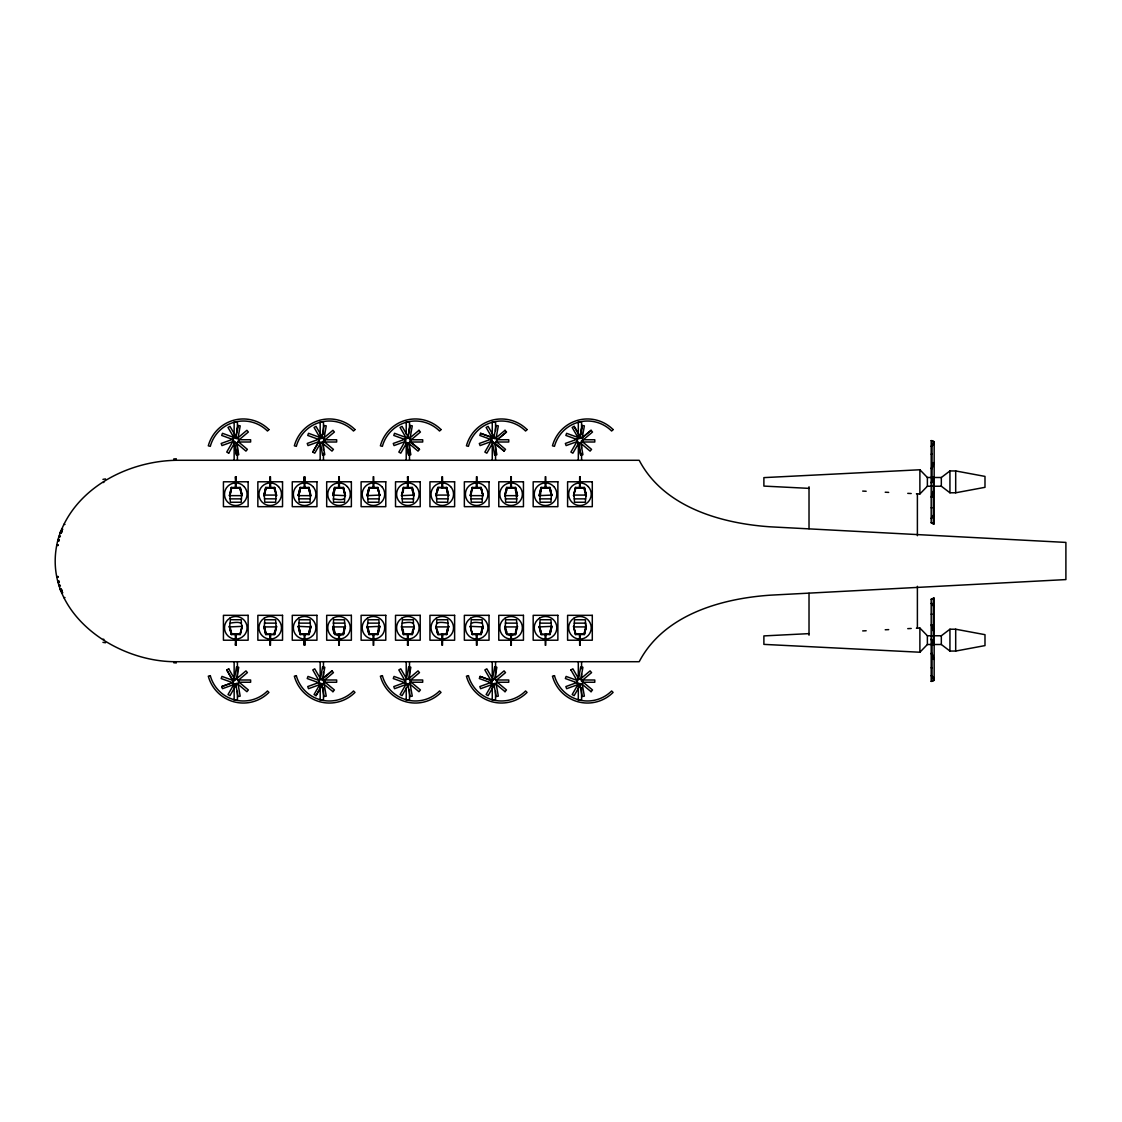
<?xml version="1.0" encoding="UTF-8"?>
<svg xmlns="http://www.w3.org/2000/svg" width="1122" height="1122" viewBox="0 0 1122 1122"><rect width="100%" height="100%" fill="white"/><g stroke="black" fill="none" stroke-linecap="round" stroke-linejoin="round"><path stroke-width="1.5" d="M235.325 487.747L235.536 476.682L236.223 487.747M235.325 634.253L235.536 645.318L236.223 634.253M269.743 487.747L269.995 476.682M270.444 645.318L270.64 634.253M304.16 487.747L304.371 476.682L305.058 487.747M304.16 634.253L304.371 645.318L305.058 634.253M338.578 487.747L338.788 476.682M339.237 645.318L339.475 634.253M372.995 487.747L373.233 476.682M373.696 645.318L373.892 634.253M407.412 487.747L407.609 476.682L408.31 487.747M407.412 634.253L407.609 645.318L408.31 634.253M441.83 487.747L442.026 476.682M442.489 645.318L442.727 634.253M476.247 487.747L476.485 476.682M476.934 645.318L477.145 634.253M510.664 487.747L510.861 476.682L511.562 487.747M510.664 634.253L510.861 645.318L511.562 634.253M545.082 487.747L545.278 476.682M545.727 645.318L545.979 634.253M579.499 487.747L579.695 476.682L580.397 487.747M579.499 634.253L579.695 645.318L580.397 634.253M229.954 626.357L231.735 633.986L239.87 633.944C243.839 622.864 242.478 621.055 230.136 623.131L229.407 626.918L231.314 634.519L240.248 634.519L242.156 626.357L240.248 634.519M229.954 495.083L230.136 498.869L241.426 498.869L241.595 495.083L239.828 488.014L231.693 488.056L229.407 495.644L242.156 495.644L239.828 488.084M274.287 634.477L266.11 633.944L264.371 626.861L264.554 623.131L275.844 623.131L276.012 626.918L274.231 633.986M310.429 626.357L308.648 633.986L300.528 633.944L298.789 626.861L298.971 623.131L310.261 623.131L310.429 626.918L310.99 626.357L309.069 634.519L300.149 634.519L298.242 626.357L300.149 634.519M334.945 634.477L333.388 623.131L344.678 623.131L345.408 626.918L332.659 626.918C333.837 630.746 332.182 637.773 343.486 634.519L345.408 626.357M334.945 488.056L343.122 488.056C347.091 499.136 345.73 500.945 333.388 498.869L334.945 487.523M377.525 634.477L379.096 623.131L367.806 623.131L367.062 626.918L368.984 634.519L377.904 634.519L379.825 626.357L377.904 634.519M379.264 495.083L379.096 498.869L367.806 498.869L367.623 495.083L369.404 488.014L377.525 488.056L379.825 495.644L377.904 487.481L368.984 487.481L367.062 495.644L368.984 487.481M402.041 626.357L403.822 633.986L411.942 633.944C415.911 622.864 414.565 621.055 402.209 623.131L401.48 626.918L403.401 634.519L412.321 634.519L414.242 626.357M438.239 633.986C434.228 622.92 435.518 621.027 447.916 623.131L448.099 626.918L446.318 633.986L438.183 634.477M482.516 626.357L480.735 633.986L472.6 633.944C468.631 622.864 469.992 621.055 482.334 623.131L483.063 626.918L481.156 634.519L472.236 634.519L470.314 626.357L470.96 626.693M482.516 495.083L482.334 498.869L471.044 498.869L470.875 495.083L472.657 488.014L480.777 488.056L483.063 495.644L470.314 495.644L470.96 495.307M515.194 633.944L507.018 633.944L505.293 626.861L505.461 623.131L516.751 623.131L517.48 626.918L504.732 626.918C505.91 630.746 504.255 637.773 515.573 634.519L517.48 626.357M515.194 487.523L516.751 498.869L505.461 498.869L505.293 495.083L507.074 488.014L515.194 488.056M541.435 487.523L539.878 498.869L551.168 498.869L551.351 495.083L549.57 488.014L541.435 488.056M574.127 495.644L574.296 498.869L585.586 498.869L586.315 495.083L584.408 487.481L575.474 487.481L573.566 495.644L575.895 488.014L584.029 488.056L585.754 495.644M264.554 623.187L264.778 619.751L275.619 619.793L275.844 623.187M275.844 498.813L275.619 502.249L264.778 502.207L264.554 498.813L275.844 498.869L276.012 495.083L276.573 495.644L274.666 487.481L265.732 487.481L263.824 495.644L266.152 488.014L274.287 488.056M298.971 623.187L299.195 619.751L310.037 619.793L310.261 623.187M310.261 498.813L310.037 502.249L299.195 502.249L298.971 498.813L310.261 498.869L310.429 495.083L310.99 495.644L298.242 495.644L300.57 488.084L308.704 488.056L310.429 495.644M333.388 623.187L333.613 619.751L344.454 619.793L344.678 623.131M344.678 498.813L344.454 502.249L333.613 502.249L333.388 498.869M379.096 498.813L378.857 502.249L368.03 502.249L367.806 498.869M413.499 498.813L413.275 502.249L402.447 502.249L402.209 498.813L413.499 498.869L413.681 495.083L414.242 495.644L412.321 487.481L403.401 487.481L401.48 495.644L403.822 488.014L411.942 488.056L413.681 495.644M436.626 623.187L436.865 619.751L447.692 619.751L447.916 623.131M447.916 498.813L447.692 502.249L436.865 502.207L436.626 498.813L447.916 498.869L448.099 495.083L448.646 495.644L446.738 487.481L437.818 487.481L435.897 495.644L438.239 488.056M471.044 623.187L471.268 619.751L482.109 619.793L482.334 623.131M482.334 498.813L482.109 502.249L471.268 502.207L471.044 498.813M505.461 623.187L505.685 619.751L516.527 619.751L516.751 623.187M516.751 498.813L516.527 502.249L505.685 502.207L505.461 498.869M539.878 623.187L540.103 619.751L550.944 619.751L551.168 623.187L539.878 623.131L539.71 626.918L539.149 626.357L541.056 634.519L549.99 634.519L551.898 626.357L549.99 634.519M585.754 626.357L585.586 623.131L574.296 623.159L574.52 619.751L585.361 619.793L585.754 626.918L583.987 633.986L575.852 633.944L573.566 626.357L575.474 634.519L584.408 634.519L586.315 626.357L584.029 634.477M237.962 425.462L235.676 438.45L237.99 425.462L240.206 425.855L237.892 438.842M234.218 679.918L236.532 666.931L238.748 667.31L236.728 678.684M321.719 438.45L324.006 425.462L326.236 425.855L323.669 440.469M320.289 679.918L322.561 666.917L324.791 667.31L322.477 680.297M410.049 425.462L407.763 438.45L410.063 425.462L412.279 425.855L409.965 438.842M406.304 679.918L408.618 666.931L410.834 667.31L408.801 678.684M493.792 438.45L496.106 425.462L498.322 425.855L496.008 438.842M492.348 679.918L494.648 666.931M494.844 678.684L496.85 667.31L494.634 666.917M579.836 438.45L582.122 425.462L584.366 425.855L582.066 438.842M579.85 438.45L582.15 425.462M578.391 679.918L580.691 666.931L582.907 667.31L580.887 678.684M58.035 539.514C39.761 609.737 113.126 662.275 176.406 661.714L639.203 661.714C663.789 614.8 721.166 598.503 770.463 595.165L1065.9 579.583L1065.9 542.417L770.463 526.835C721.166 523.497 663.789 507.2 639.203 460.286L176.406 460.286C126.604 461.086 72.748 489.332 58.035 539.514L59.354 539.458M229.954 495.644L231.693 487.523M263.824 495.644L265.732 487.481M264.806 493.946L266.11 487.523M298.242 495.644L300.149 487.481L309.069 487.481L310.99 495.644M299.56 492.586L300.233 489.851M274.231 633.509L274.918 630.774M276.489 626.693L274.666 634.519L265.732 634.519L263.824 626.357M332.743 495.307L334.566 487.481L343.486 487.481L345.408 495.644L343.486 487.481M334.314 491.226L334.987 488.491M308.999 632.149L309.672 629.414M310.99 626.357L309.069 634.519M368.044 493.946L369.362 487.523M344.426 628.054L343.122 634.477M402.798 492.586L403.485 489.851M377.483 633.509L378.156 630.774M435.897 495.644L437.818 487.481M437.552 491.226L438.239 488.491M412.237 632.149L412.924 629.414M414.144 626.693L412.321 634.519M447.678 628.054L446.36 634.477M446.318 633.916L448.646 626.357L446.738 634.519L437.818 634.519L435.897 626.357M506.05 492.586L506.723 489.851M483.063 626.357L481.156 634.519M540.804 491.226L541.477 488.491M515.489 632.149L516.162 629.414M550.916 628.054L549.612 634.477M586.315 626.357L584.408 634.519M229.407 495.644L231.314 487.481L240.248 487.481L242.156 495.083M298.242 495.083L300.149 487.481M298.789 495.644L300.57 488.014M274.666 634.519L276.573 626.357M332.659 495.644L334.566 487.481M344.847 626.357L343.066 633.986L334.945 633.944M470.314 495.083L472.236 487.481L481.156 487.481L483.063 495.644M470.314 495.644L472.236 487.481M446.738 634.519L448.646 626.357M506.653 487.481L504.732 495.644L506.653 487.481L515.573 487.481L517.48 495.644L515.573 487.481M541.056 487.481L539.149 495.644L541.056 487.481L549.99 487.481L551.898 495.644M516.933 626.357L515.194 634.477M573.566 495.644L575.474 487.481M551.351 626.357L549.57 633.986L541.435 634.477M932.045 468.589L934.163 462.657L933.308 462.713L931.19 468.645L932.045 468.589L932.045 482.39L931.19 482.418M931.19 482.909L932.775 478.463M933.097 479.893L934.163 476.92L933.308 476.976L933.308 523.834L934.163 523.848L934.163 441.703L931.19 440.595L931.19 522.74L933.308 523.834M932.045 497.116L934.163 491.184L933.308 491.24L931.19 497.172L932.045 497.116L932.045 493.946M480.595 433.33L494.536 438.393L480.595 433.302L479.823 435.434L492.221 439.95M480.09 676.426L492.474 680.942L480.09 676.412L479.318 678.544L491.717 683.032M61.92 531.463L62.341 530.468M233.348 440.637L226.742 452.054L228.706 453.19M228.692 453.176L235.297 441.759M320.499 443.19L314.749 453.19L312.786 452.054L318.55 442.054M312.8 452.068L319.391 440.637M233.783 684.518L228.032 694.518L229.982 695.654L236.574 684.224M405.435 440.637L398.843 452.068L400.778 453.19L406.543 443.19M320.654 683.088L314.062 694.518L316.025 695.654L322.617 684.224L315.997 695.64M491.478 440.637L484.872 452.068L486.822 453.19L493.414 441.759M405.869 684.518L400.119 694.518L402.055 695.654L408.646 684.21M577.507 440.637L570.902 452.054L572.865 453.19L578.629 443.19M491.913 684.518L486.135 694.518L488.098 695.654L494.676 684.21M578.77 683.088L572.192 694.518L574.141 695.654L580.733 684.224M932.045 446.276L934.163 443.12L931.19 446.304L932.045 446.276L932.045 466.92M419.474 449.389L410.624 441.97L419.488 449.375L418.029 451.114L407.931 442.615M504.073 451.1L493.975 442.615L504.073 451.114L505.517 449.375L496.681 441.956M332.939 691.699L334.398 689.96L324.272 681.503M505.012 691.699L506.471 689.96L496.359 681.503M591.056 691.699L592.514 689.96L581.126 680.437M916.422 493.792L919.886 493.961L927.375 486.233L927.375 477.495L919.886 469.767L763.886 477.621L763.886 486.092L808.948 488.365M808.948 633.635L763.886 635.908L763.886 644.379L919.886 652.233L927.375 644.505L927.375 635.767L919.886 628.04L916.422 628.208M236.798 438.786L246.896 430.301L248.355 432.04L238.229 440.497M324.09 437.72L332.939 430.301L334.398 432.04L324.272 440.497M410.147 437.734L418.983 430.315M410.329 440.511L420.427 432.04L418.969 430.301M494.914 438.772L505.026 430.315M506.457 432.026L496.359 440.497L506.471 432.04L505.012 430.301M235.844 679.371L245.956 670.9L247.401 672.625L238.565 680.044M591.07 430.315L582.22 437.734L591.056 430.301L592.514 432.04L581.14 441.577M323.15 678.305L331.986 670.886L333.444 672.625L323.332 681.11M321.888 679.385L332 670.9M407.931 679.385L418.029 670.886L419.488 672.625L410.638 680.044M493.975 679.385L504.073 670.886L505.517 672.625L496.681 680.044M580.018 679.385L590.102 670.886L591.56 672.625L581.462 681.11M927.375 477.495L941.33 477.495L949.941 470.945L955.692 470.945L984.99 476.401L984.99 487.327L955.692 492.782L949.941 492.782L941.33 486.233L927.375 486.233M927.375 635.767L941.33 635.767L949.941 629.218L955.692 629.218L984.99 634.673L984.99 645.599L955.692 651.055L949.941 651.055L941.33 644.505L927.375 644.505M580.733 437.776L574.141 426.346L572.178 427.482L578.784 438.898M232.506 679.946L226.742 669.946L228.706 668.81M570.902 669.946L572.865 668.81L578.629 678.81M931.19 599.26L934.163 598.152L934.163 680.297L931.19 681.405L931.19 599.26L934.163 598.152M931.19 681.405L934.163 680.297M233.6 438.968L221.188 443.456L221.974 445.588L234.358 441.058M319.63 438.94L307.232 443.456L308.017 445.588L318.858 441.647M405.673 438.968L393.275 443.456L394.046 445.588L404.888 441.619M491.717 438.968L479.318 443.471L480.09 445.588L492.474 441.058M577.76 438.968L565.362 443.456L566.133 445.588L576.974 441.647M236.419 683.607L222.465 688.67L221.693 686.566L232.549 682.611M221.707 686.58L232.549 682.639M318.592 682.611L307.737 686.566L308.522 688.698L322.463 683.621M406.178 682.064L393.78 686.58L394.551 688.698L408.506 683.621M492.221 682.05L479.823 686.566L480.595 688.698L494.536 683.621M576.708 682.611L565.867 686.58L566.638 688.698L580.579 683.621M236.532 455.069L234.246 442.082L236.518 455.083L238.748 454.69L236.742 443.316M408.618 455.069L406.318 442.082L408.59 455.083L410.834 454.69L408.801 443.316M494.634 455.083L496.864 454.69L494.844 443.316M580.691 455.069L578.405 442.082L580.677 455.083L582.907 454.69L580.901 443.316M102.944 479.346L105.538 478.94M103.028 482.488L103.925 482.334M173.742 458.94L176.336 458.786M173.812 460.146L176.406 459.978M862.692 630.915L866.156 630.746M885.216 629.779L888.68 629.61M907.754 628.643L911.218 628.474M931.19 614.183L932.045 614.141M931.19 667.8L932.045 667.758M933.308 479.262L934.163 479.234M239.084 439.74L250.627 439.74L250.627 442.012L237.429 441.998M323.473 439.768L336.656 439.768L336.656 442.012L321.818 442.012M409.516 439.768L422.699 439.768L422.699 442.012L409.516 442.012M497.2 439.74L508.743 439.74L508.743 442.012L495.545 441.998M583.244 439.74L594.786 439.768L594.786 442.012L581.589 441.998M339.237 476.682L339.475 487.747M442.489 476.682L442.727 487.747M545.741 476.682L545.979 487.747M304.441 483.568L304.819 476.682M408.043 483.568L407.651 476.682M511.281 483.568L510.903 476.682M239.828 488.379L239.87 487.523M300.528 488.379L300.528 487.523M403.78 488.379L403.78 487.523M411.9 488.379L411.942 487.523M472.6 488.379L472.6 487.523M507.018 488.379L507.018 487.523M263.824 495.083L276.573 495.083M332.659 495.083L345.408 495.644M379.825 495.083L367.062 495.644M414.242 495.083L401.48 495.644M435.897 495.083L448.646 495.083M551.898 495.083L539.149 495.644M573.566 495.083L586.315 495.083M230.052 495.307L231.314 487.481M310.345 495.307L309.069 487.481M402.125 495.307L403.401 487.481M480.777 487.523L482.979 495.307L481.156 487.481M586.315 495.644L584.029 487.523M63.674 524.437L64.978 524.437M61.528 529.275L62.832 529.275M60.869 530.86L62.173 530.86M60.364 532.08L61.668 532.08M60.308 532.193L61.612 532.193M60.209 532.459L61.5 532.459M60.153 532.627L61.458 532.627M59.999 533.146L61.289 533.146M59.115 535.993L60.42 535.993M58.863 536.807L60.167 536.807M57.895 540.215L59.228 540.061M57.727 541.085L59.031 541.085M56.998 544.815L58.288 544.815M56.857 545.474L58.162 545.474M56.857 576.526L58.162 576.526M56.998 577.185L58.288 577.185M57.727 580.916L59.031 580.916M58.064 582.542L59.354 582.542M58.863 585.193L60.167 585.193M59.115 586.007L60.42 586.007M59.999 588.854L61.289 588.854M60.153 589.373L61.5 589.541M60.308 589.807L61.612 589.807M60.364 589.92L61.668 589.92M60.869 591.14L62.173 591.14M61.528 592.725L62.832 592.725M63.674 597.563L64.978 597.563M229.407 626.357L231.693 634.477M344.763 626.693L343.486 634.519M482.979 626.693L480.777 634.477M516.849 626.693L515.573 634.519M229.407 626.918L242.156 626.357M263.824 626.918L276.573 626.918M310.99 626.918L298.242 626.357M367.062 626.918L379.825 626.357M401.48 626.918L414.242 626.918M435.897 626.918L448.646 626.918M483.063 626.918L470.314 626.357M539.149 626.918L551.898 626.357M573.566 626.918L586.315 626.918M239.828 633.621L239.87 634.477M300.528 633.621L300.528 634.477M403.78 633.621L403.78 634.477M411.9 633.621L411.942 634.477M472.6 633.621L472.6 634.477M507.018 633.621L507.018 634.477M377.525 633.944L369.362 633.944L367.623 626.357M304.441 638.432L304.819 645.318M408.043 638.432L407.651 645.318M511.281 638.432L510.903 645.318M269.981 645.318L269.743 634.253M373.233 645.318L372.995 634.253M476.485 645.318L476.247 634.253M237.429 680.002L250.627 679.988L250.627 682.26L239.084 682.232M321.818 680.002L336.656 679.988L336.656 682.26L323.473 682.26M409.516 680.002L422.699 679.988L422.699 682.26L409.516 682.232M495.545 680.002L508.743 679.988L508.743 682.26L497.2 682.26M581.589 679.988L594.786 680.002L594.786 682.26L583.244 682.26M934.163 441.703L931.19 440.595M931.19 522.74L934.163 523.848M931.19 639.582L932.045 639.61L932.045 653.411L934.163 659.343L933.308 659.287L931.19 653.355L932.045 653.411M933.308 642.738L934.163 642.766M932.045 675.725L931.19 675.696L934.163 678.88L932.045 675.725L932.045 655.08M931.19 454.2L932.045 454.242M862.692 491.085L866.156 491.254M885.216 492.221L888.68 492.39M907.754 493.357L911.218 493.526M931.19 507.817L932.045 507.859M932.045 624.884L931.19 624.828L933.308 630.76L934.163 630.816L932.045 624.884L932.045 628.054M173.742 662.751L176.336 662.92M103.028 639.217L103.925 639.358M102.944 642.345L105.538 642.766M580.579 438.379L566.624 433.33L565.867 435.434L576.708 439.361M408.506 438.379L394.551 433.302L393.78 435.434L406.178 439.95M322.463 438.379L308.522 433.302L307.737 435.434L318.592 439.389M236.419 438.393L222.479 433.302L221.693 435.434L232.549 439.389M576.974 680.353L566.119 676.426L565.362 678.544L577.76 683.032M404.888 680.381L394.046 676.426L393.275 678.544L405.673 683.032M318.858 680.353L308.003 676.426L307.232 678.544L319.644 683.032M234.372 680.928L221.974 676.412L221.188 678.544L233.6 683.032M581.462 440.89L591.56 449.375L590.102 451.114L580.018 442.615M323.332 440.918L333.43 449.389L331.986 451.114L321.888 442.615M582.206 684.28L591.07 691.685M238.565 441.956L247.387 449.389L245.942 451.114L235.858 442.615M494.928 683.214L505.026 691.685M410.329 681.489L420.427 689.96L418.969 691.699L410.147 684.266M324.09 684.28L332.939 691.685M238.243 681.489L248.355 689.96L246.896 691.699L236.798 683.214M574.127 426.36L580.719 437.79M494.676 437.79L488.084 426.36L486.135 427.482L491.913 437.482M570.916 669.932L577.507 681.363M408.646 437.79L402.041 426.36L400.091 427.482L405.883 437.468M493.4 680.241L486.808 668.824L484.858 669.946L491.478 681.363M322.617 437.776L315.997 426.36L314.062 427.482L320.668 438.898M406.543 678.81L400.764 668.824L398.815 669.946L405.435 681.363M236.574 437.776L229.982 426.346L228.018 427.482L233.811 437.468M320.499 678.81L314.721 668.824L312.786 669.946L319.391 681.363M228.692 668.824L235.297 680.241M226.756 669.932L233.348 681.363M61.92 590.537L62.341 591.532M933.097 642.107L934.163 645.08L933.308 645.024L933.308 598.166M931.19 639.091L932.775 643.537M573.566 626.357L575.474 634.519M539.71 626.357L541.477 633.986M504.732 626.357L506.653 634.519M448.099 495.644L446.318 488.014L438.183 487.523M332.659 626.357L334.566 634.519M276.012 495.644L274.287 487.523M586.231 495.307L584.408 487.481M551.814 495.307L549.99 487.481M550.916 493.946L549.612 487.523M515.489 489.851L516.162 492.586M540.804 630.774L541.477 633.509M539.233 626.693L541.056 634.519M506.05 629.414L506.723 632.149M448.562 495.307L446.738 487.481M447.678 493.946L446.36 487.523M470.399 626.693L472.236 634.519M414.144 495.307L412.321 487.481M412.237 489.851L412.924 492.586M437.552 630.774L438.239 633.509M435.981 626.693L437.818 634.519M379.741 495.307L377.904 487.481M377.483 488.491L378.156 491.226M402.798 629.414L403.485 632.149M401.578 626.693L403.401 634.519M344.426 493.946L343.122 487.523M368.044 628.054L369.362 634.477M367.16 626.693L368.984 634.519M308.999 489.851L309.672 492.586M334.314 630.774L334.987 633.509M276.489 495.307L274.666 487.481M274.231 488.491L274.918 491.226M299.56 629.414L300.233 632.149M242.072 495.307L240.248 487.481M264.806 628.054L266.11 634.477M263.908 626.693L265.732 634.519M229.491 626.693L231.314 634.519M582.066 683.158L584.366 696.145L582.122 696.538L579.836 683.55M492.348 442.082L494.648 455.069M496.036 683.158L498.322 696.145L496.092 696.538L493.792 683.55M409.965 683.158L412.279 696.145L410.049 696.538L407.777 683.55M322.477 441.703L324.791 454.69L322.561 455.083L320.289 442.082M323.669 681.531L326.236 696.145L324.006 696.538L321.719 683.55M237.906 683.158L240.178 696.159L237.962 696.538L235.69 683.55M574.296 498.813L574.52 502.249L585.361 502.249L585.586 498.869M539.878 498.813L540.103 502.249L550.944 502.207L551.168 498.869M413.499 623.187L413.275 619.751L402.447 619.793L402.209 623.131M379.096 623.187L378.857 619.751L368.03 619.793L367.806 623.131M241.426 623.187L241.202 619.751L230.361 619.751L230.136 623.131M230.136 498.813L230.361 502.249L241.202 502.249L241.426 498.869M551.351 626.918L551.168 623.187M298.789 495.083L298.971 498.813M545.082 634.253L545.278 645.318M476.934 476.682L477.145 487.747M441.83 634.253L442.026 645.318M373.696 476.682L373.892 487.747M338.578 634.253L338.788 645.318M270.444 476.682L270.64 487.747M955.692 470.945L955.692 492.782M955.692 629.218L955.692 651.055M949.941 470.945L949.941 492.782M949.941 629.218L949.941 651.055M941.33 477.495L941.33 486.233M941.33 635.767L941.33 644.505M932.045 440.609L932.045 445.743M932.045 676.257L932.045 681.391M919.886 469.767L919.886 493.961M919.886 628.04L919.886 652.233M917.389 493.764L917.389 535.685M917.389 586.315L917.389 628.236M809.018 486.78L809.018 528.7M809.018 593.3L809.018 635.22M581.575 434.13L581.575 421.928L578.307 421.928L578.307 437.622M581.575 444.593L581.575 448.085M581.575 453.302L581.575 460.286M581.575 661.714L581.575 668.698M581.575 673.915L581.575 677.408M581.575 687.87L581.575 700.072L578.307 700.072L578.307 684.378M580.144 476.682L580.144 483.568L579.737 476.682M580.144 645.318L580.144 638.432L579.737 645.318M578.391 442.839A3.114 3.114 0 0 0 583.047 440.147A3.114 3.114 0 0 0 578.391 437.454A3.114 3.114 0 0 0 578.391 442.839L578.307 460.286M578.307 661.714L578.307 679.147A3.114 3.114 0 0 0 578.391 684.546A3.114 3.114 0 0 0 583.047 681.853A3.114 3.114 0 0 0 578.391 679.161M575.895 488.014L575.852 487.523M575.895 633.986L575.852 634.477M574.296 623.187L574.127 626.357M517.48 495.644L504.732 495.644M511.309 476.682L511.309 483.568M511.309 638.432L511.309 645.318M495.545 430.652L495.545 421.928L492.263 421.928L492.263 435.883M495.545 444.593L495.545 460.286M495.545 661.714L495.545 677.408M495.545 691.348L495.545 700.072L492.263 700.072L492.263 686.117M492.263 444.593L492.263 460.286M492.263 661.714L492.263 677.408M436.626 498.813L436.458 495.644M409.502 432.391L409.502 421.928L406.22 421.928L406.22 434.13M409.502 442.853L409.502 460.286M409.502 661.714L409.502 679.147M409.502 689.609L409.502 700.072L406.22 700.072L406.22 687.87M408.071 476.682L408.071 483.568M408.071 638.432L408.071 645.318M406.22 444.593L406.22 460.286M406.22 661.714L406.22 677.408M402.209 498.813L402.041 495.644M323.459 434.13L323.459 421.928L320.177 421.928L320.177 437.622M323.459 444.593L323.459 449.824M323.459 453.302L323.459 460.286M323.459 661.714L323.459 668.698M323.459 672.176L323.459 677.408M323.459 687.87L323.459 700.072L320.177 700.072L320.177 684.378M320.177 442.853L320.177 460.286M320.177 661.714L320.177 679.147M308.704 487.523L308.648 488.014M308.704 634.477L308.648 633.986M304.413 476.682L304.413 483.568M304.413 638.432L304.413 645.318M264.554 498.813L264.371 495.644M237.415 430.652L237.415 421.928L234.147 421.928L234.147 435.883M237.415 444.593L237.415 460.286M237.415 661.714L237.415 677.408M237.415 691.348L237.415 700.072L234.147 700.072L234.147 686.117M235.985 476.682L235.985 483.568L235.578 476.682M235.985 645.318L235.985 638.432L235.578 645.318M234.147 444.593L234.147 460.286M234.147 661.714L234.147 677.408M933.308 515.377L931.19 518.532L934.163 515.349L933.308 515.377M268.929 429.572L267.471 431.03A34.165 34.165 0 0 0 210.305 446.346L208.299 445.813A36.241 36.241 0 0 1 268.929 429.572M354.973 429.572L353.514 431.03A34.165 34.165 0 0 0 296.334 446.346L294.343 445.813A36.241 36.241 0 0 1 354.973 429.572M441.016 429.572L439.543 431.03A34.165 34.165 0 0 0 382.378 446.346L380.386 445.813A36.241 36.241 0 0 1 441.016 429.572M527.045 429.572L525.587 431.03A34.165 34.165 0 0 0 468.421 446.346L466.429 445.813A36.241 36.241 0 0 1 527.045 429.572M613.089 429.572L611.63 431.03A34.165 34.165 0 0 0 554.464 446.346L552.459 445.813A36.241 36.241 0 0 1 613.089 429.572M229.715 618.236L227.457 620.129A11.304 11.304 0 0 0 241.847 637.31L244.105 635.417A11.304 11.304 0 0 0 229.715 618.236M264.133 618.236L261.875 620.129A11.304 11.304 0 0 0 276.25 637.31L278.522 635.417A11.304 11.304 0 0 0 264.133 618.236M298.55 618.236L296.292 620.129A11.304 11.304 0 0 0 310.668 637.31L312.94 635.417A11.304 11.304 0 0 0 298.55 618.236M332.968 618.236L330.71 620.129A11.304 11.304 0 0 0 345.085 637.31L347.343 635.417A11.304 11.304 0 0 0 332.968 618.236M367.385 618.236L365.127 620.129A11.304 11.304 0 0 0 379.502 637.31L381.76 635.417A11.304 11.304 0 0 0 367.385 618.236M401.802 618.236L399.544 620.129A11.304 11.304 0 0 0 413.92 637.31L416.178 635.417A11.304 11.304 0 0 0 401.802 618.236M436.22 618.236L433.962 620.129A11.304 11.304 0 0 0 448.337 637.31L450.595 635.417A11.304 11.304 0 0 0 436.22 618.236M470.637 618.236L468.365 620.129A11.304 11.304 0 0 0 482.755 637.31L485.013 635.417A11.304 11.304 0 0 0 470.637 618.236M505.054 618.236L502.782 620.129A11.304 11.304 0 0 0 517.172 637.31L519.43 635.417A11.304 11.304 0 0 0 505.054 618.236M539.458 618.236L537.2 620.129A11.304 11.304 0 0 0 551.589 637.31L553.847 635.417A11.304 11.304 0 0 0 539.458 618.236M573.875 618.236L571.617 620.129A11.304 11.304 0 0 0 586.007 637.31L588.265 635.417A11.304 11.304 0 0 0 573.875 618.236M210.305 675.654L208.299 676.187A36.241 36.241 0 0 0 268.929 692.428L267.471 690.97A34.165 34.165 0 0 1 210.305 675.654M296.334 675.654L294.343 676.187A36.241 36.241 0 0 0 354.973 692.428L353.514 690.97A34.165 34.165 0 0 1 296.334 675.654M382.378 675.654L380.386 676.187A36.241 36.241 0 0 0 441.016 692.428L439.543 690.97A34.165 34.165 0 0 1 382.378 675.654M468.421 675.654L466.429 676.187A36.241 36.241 0 0 0 527.045 692.428L525.587 690.97A34.165 34.165 0 0 1 468.421 675.654M554.464 675.654L552.459 676.187A36.241 36.241 0 0 0 613.089 692.428L611.63 690.97A34.165 34.165 0 0 1 554.464 675.654M248.13 481.787L223.432 481.787L223.432 506.667L248.13 506.667L248.13 481.787M282.534 481.787L257.85 481.787L257.85 506.667L282.534 506.667L282.534 481.787M316.951 481.787L292.267 481.787L292.267 506.667L316.951 506.667L316.951 481.787M351.368 481.787L326.684 481.787L326.684 506.667L351.368 506.667L351.368 481.787M385.786 481.787L361.102 481.787L361.102 506.667L385.786 506.667L385.786 481.787M420.203 481.787L395.519 481.787L395.519 506.667L420.203 506.667L420.203 481.787M454.62 481.787L429.936 481.787L429.936 506.667L454.62 506.667L454.62 481.787M489.038 481.787L464.354 481.787L464.354 506.667L489.038 506.667L489.038 481.787M523.455 481.787L498.771 481.787L498.771 506.667L523.455 506.667L523.455 481.787M557.872 481.787L533.174 481.787L533.174 506.667L557.872 506.667L557.872 481.787M592.29 481.787L567.592 481.787L567.592 506.667L592.29 506.667L592.29 481.787M59.2 581.785L57.895 581.785L59.228 581.939M248.13 615.333L223.432 615.333L223.432 640.213L248.13 640.213L248.13 615.333M282.534 615.333L257.85 615.333L257.85 640.213L282.534 640.213L282.534 615.333M316.951 615.333L292.267 615.333L292.267 640.213L316.951 640.213L316.951 615.333M351.368 615.333L326.684 615.333L326.684 640.213L351.368 640.213L351.368 615.333M385.786 615.333L361.102 615.333L361.102 640.213L385.786 640.213L385.786 615.333M420.203 615.333L395.519 615.333L395.519 640.213L420.203 640.213L420.203 615.333M454.62 615.333L429.936 615.333L429.936 640.213L454.62 640.213L454.62 615.333M489.038 615.333L464.354 615.333L464.354 640.213L489.038 640.213L489.038 615.333M523.455 615.333L498.771 615.333L498.771 640.213L523.455 640.213L523.455 615.333M557.872 615.333L533.174 615.333L533.174 640.213L557.872 640.213L557.872 615.333M592.29 615.333L567.592 615.333L567.592 640.213L592.29 640.213L592.29 615.333M932.045 603.496L931.19 603.468L934.163 606.651L932.045 603.496M588.265 486.583L586.007 484.69A11.304 11.304 0 0 0 571.617 501.871L573.875 503.764A11.304 11.304 0 0 0 588.265 486.583M553.847 486.583L551.589 484.69A11.304 11.304 0 0 0 537.2 501.871L539.458 503.764A11.304 11.304 0 0 0 553.847 486.583M519.43 486.583L517.172 484.69A11.304 11.304 0 0 0 502.782 501.871L505.054 503.764A11.304 11.304 0 0 0 519.43 486.583M485.013 486.583L482.755 484.69A11.304 11.304 0 0 0 468.365 501.871L470.637 503.764A11.304 11.304 0 0 0 485.013 486.583M450.595 486.583L448.337 484.69A11.304 11.304 0 0 0 433.962 501.871L436.22 503.764A11.304 11.304 0 0 0 450.595 486.583M416.178 486.583L413.92 484.69A11.304 11.304 0 0 0 399.544 501.871L401.802 503.764A11.304 11.304 0 0 0 416.178 486.583M381.76 486.583L379.502 484.69A11.304 11.304 0 0 0 365.127 501.871L367.385 503.764A11.304 11.304 0 0 0 381.76 486.583M347.343 486.583L345.085 484.69A11.304 11.304 0 0 0 330.71 501.871L332.968 503.764A11.304 11.304 0 0 0 347.343 486.583M312.94 486.583L310.668 484.69A11.304 11.304 0 0 0 296.292 501.871L298.55 503.764A11.304 11.304 0 0 0 312.94 486.583M278.522 486.583L276.25 484.69A11.304 11.304 0 0 0 261.875 501.871L264.133 503.764A11.304 11.304 0 0 0 278.522 486.583M244.105 486.583L241.847 484.69A11.304 11.304 0 0 0 227.457 501.871L229.715 503.764A11.304 11.304 0 0 0 244.105 486.583M320.261 684.546A3.114 3.114 0 0 0 324.931 681.853A3.114 3.114 0 0 0 320.261 679.161A3.114 3.114 0 0 0 320.261 684.546M406.304 684.546A3.114 3.114 0 0 0 410.975 681.853A3.114 3.114 0 0 0 406.304 679.161A3.114 3.114 0 0 0 406.304 684.546M234.232 684.546A3.114 3.114 0 0 0 238.888 681.853A3.114 3.114 0 0 0 234.232 679.161A3.114 3.114 0 0 0 234.232 684.546M492.348 684.546A3.114 3.114 0 0 0 497.004 681.853A3.114 3.114 0 0 0 492.348 679.161A3.114 3.114 0 0 0 492.348 684.546M406.304 442.839A3.114 3.114 0 0 0 410.975 440.147A3.114 3.114 0 0 0 406.304 437.454A3.114 3.114 0 0 0 406.304 442.839M320.261 442.839A3.114 3.114 0 0 0 324.931 440.147A3.114 3.114 0 0 0 320.261 437.454A3.114 3.114 0 0 0 320.261 442.839M234.232 442.839A3.114 3.114 0 0 0 238.888 440.147A3.114 3.114 0 0 0 234.232 437.454A3.114 3.114 0 0 0 234.232 442.839M492.348 442.839A3.114 3.114 0 0 0 497.004 440.147A3.114 3.114 0 0 0 492.348 437.454A3.114 3.114 0 0 0 492.348 442.839"/></g></svg>
